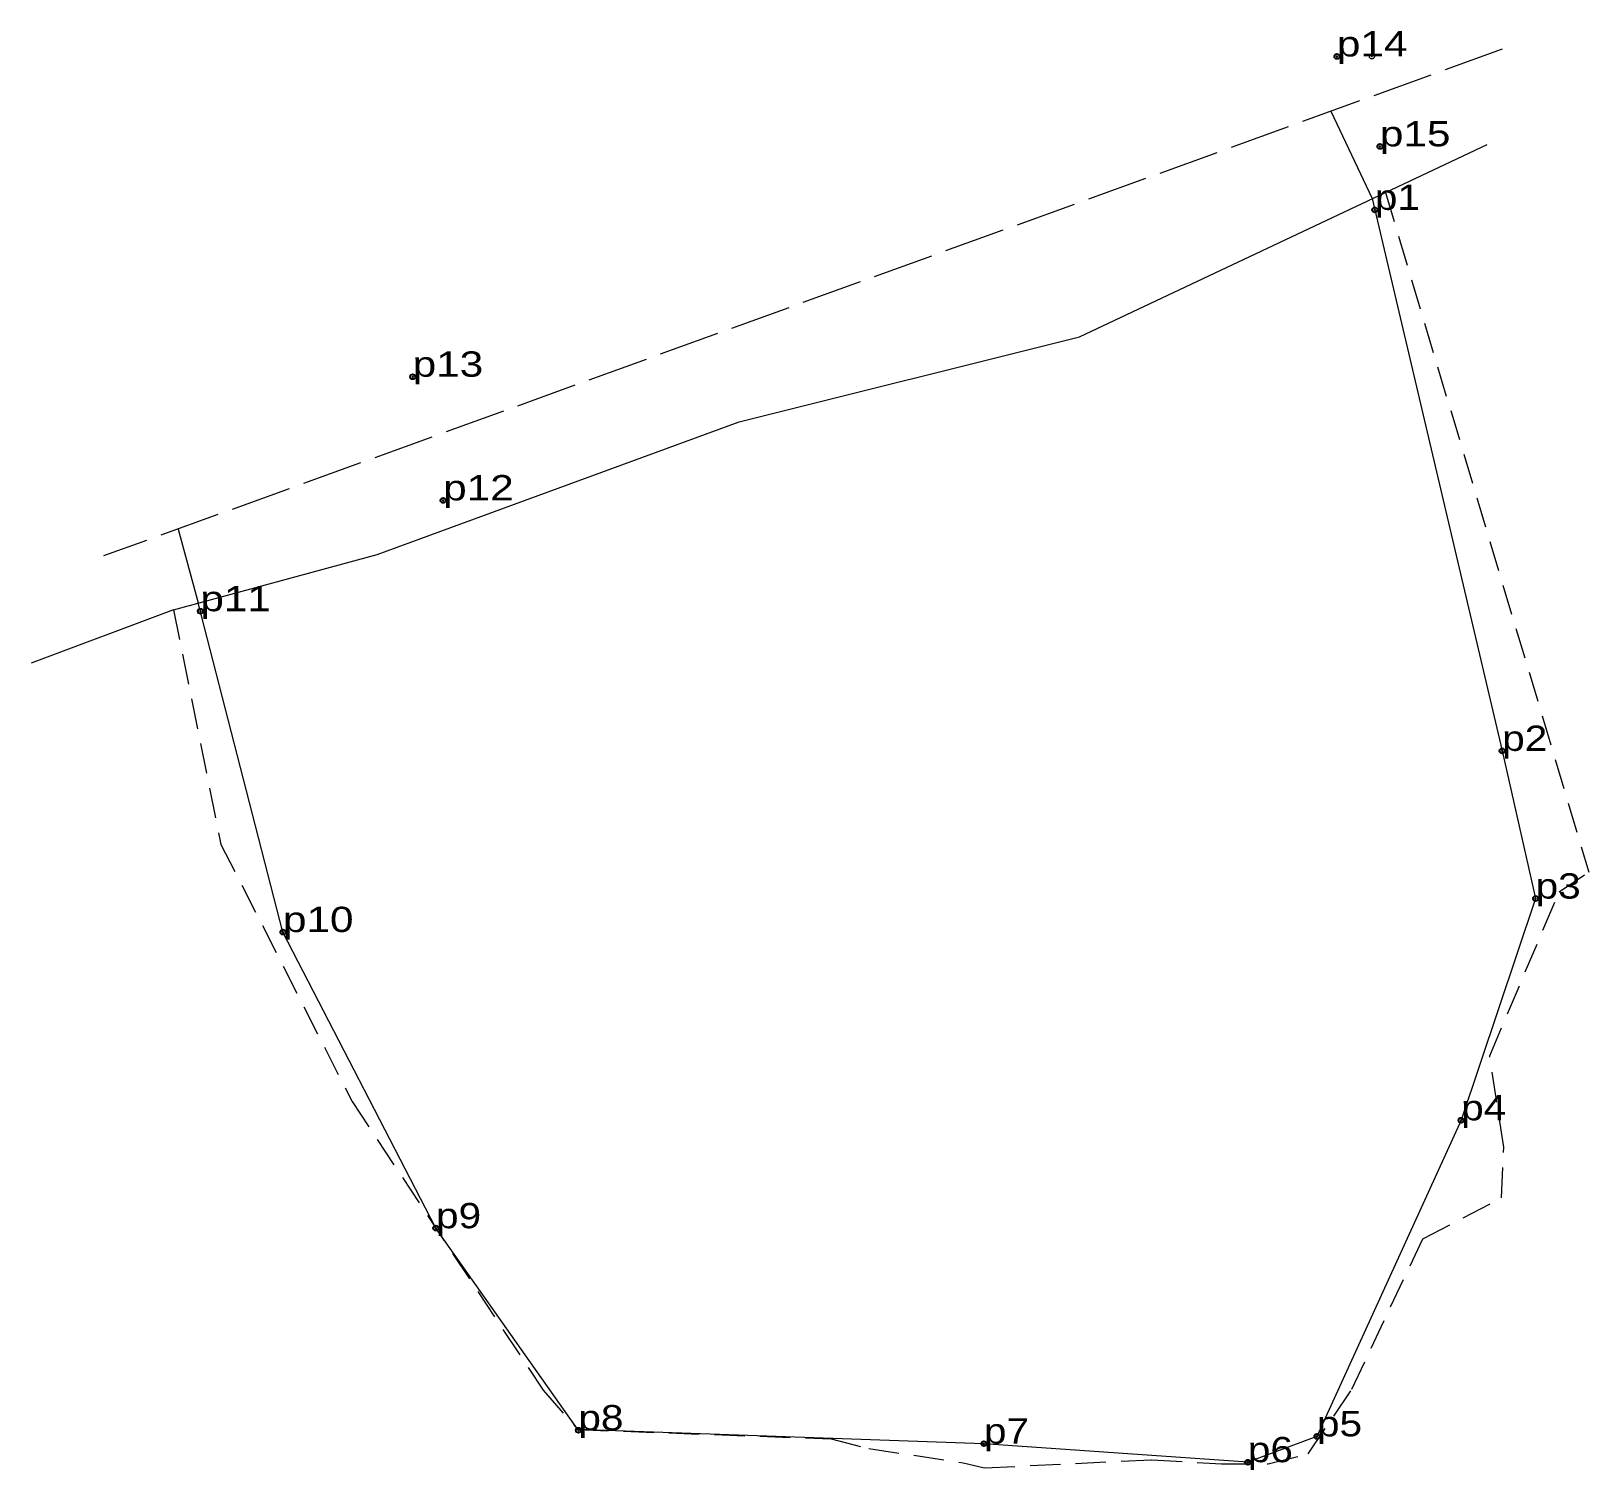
# Model space of a CAD drawing. Header units: metres. Extents: x 541610 to 541721, y 1835484 to 1835586.
import ezdxf

# ---------------------------------------------------------------- set-up
doc = ezdxf.new("R2010")
doc.units = ezdxf.units.M
doc.header["$LTSCALE"] = 0.72
doc.header["$PDMODE"] = 32
doc.header["$PDSIZE"] = 0.36
doc.linetypes.add('LONG_DASHED', pattern=[7.5, 6, -1.5])
doc.linetypes.add('MEDIUM_DASHED', pattern=[4.5, 3, -1.5])
for name, color, linetype, lineweight in [('10', 7, 'MEDIUM_DASHED', 13), ('27', 7, 'Continuous', 13), ('36', 7, 'Continuous', 13)]:
    doc.layers.add(name, color=color, linetype=linetype, lineweight=lineweight)
doc.layers.add('12', color=7, linetype='Continuous')
doc.layers.add('7', color=7, linetype='Continuous')

msp = doc.modelspace()

# ---------------------------------------------------------------- linework, layer by layer
at = {"layer": '10'}
msp.add_line((541706.07, 1835574.96), (541720.55, 1835526.6), dxfattribs=at)
at = {"layer": '10', "linetype": 'Continuous'}
msp.add_lwpolyline([(541619.83, 1835545.27), (541634.32, 1835549.19), (541660.09, 1835558.63), (541684.3, 1835564.69), (541706.07, 1835574.96), (541713.31, 1835578.37)], dxfattribs=at)
at = {"layer": '10'}
for points in [[(541619.83, 1835545.27), (541623.21, 1835528.56), (541632.54, 1835510.26), (541646.14, 1835489.72), (541648.61, 1835486.92)], [(541669.31, 1835485.58), (541676.02, 1835484.56), (541677.55, 1835484.2), (541689.45, 1835484.78), (541694.41, 1835484.48), (541697.74, 1835484.49), (541700.58, 1835485.2), (541703.68, 1835489.79), (541708.73, 1835500.5), (541714.33, 1835503.41), (541714.5, 1835507.02), (541713.5, 1835513.52), (541718.44, 1835525.2), (541720.55, 1835526.6)], [(541648.61, 1835486.92), (541666.63, 1835486.26), (541669.31, 1835485.58)]]:
    msp.add_lwpolyline(points, dxfattribs=at)
at = {"layer": '27'}
msp.add_line((541619.83, 1835545.27), (541609.7, 1835541.47), dxfattribs=at)
at = {"layer": '36', "linetype": 'LONG_DASHED'}
msp.add_line((541714.38, 1835585.15), (541614.86, 1835549.09), dxfattribs=at)
at = {"layer": '36'}
for p, q in [((541702.2, 1835580.74), (541705.13, 1835574.52)), ((541620.17, 1835551.01), (541621.59, 1835545.75))]:
    msp.add_line(p, q, dxfattribs=at)
msp.add_lwpolyline([(541705.13, 1835574.52), (541714.38, 1835535.22), (541716.76, 1835524.71), (541711.46, 1835508.93), (541701.2, 1835486.44), (541696.28, 1835484.6), (541677.5, 1835485.92), (541648.61, 1835486.92), (541638.51, 1835501.25), (541627.62, 1835522.33), (541621.59, 1835545.75)], dxfattribs=at)
msp.add_point((541705.11, 1835584.64), dxfattribs=at)
at = {"layer": '7'}
for p in [(541702.62, 1835584.64), (541705.68, 1835578.24), (541705.32, 1835573.72), (541636.85, 1835561.85), (541639.02, 1835553.05), (541621.74, 1835545.16), (541714.38, 1835535.22), (541716.76, 1835524.71), (541627.62, 1835522.33), (541711.46, 1835508.93), (541638.5, 1835501.26), (541648.64, 1835486.87), (541701.2, 1835486.44), (541677.5, 1835485.92), (541696.28, 1835484.6)]:
    msp.add_point(p, dxfattribs=at)

# ---------------------------------------------------------------- texts
at = {"layer": '12'}
for s, width, p in [('p14', 1.25, (541702.62, 1835584.64)), ('p15', 1.25, (541705.68, 1835578.24)), ('p1', 1.2, (541705.32, 1835573.72)), ('p13', 1.25, (541636.85, 1835561.85)), ('p12', 1.25, (541639.02, 1835553.05)), ('p11', 1.25, (541621.74, 1835545.16)), ('p2', 1.2, (541714.38, 1835535.22)), ('p3', 1.2, (541716.76, 1835524.71)), ('p10', 1.25, (541627.62, 1835522.33)), ('p4', 1.2, (541711.46, 1835508.93)), ('p9', 1.2, (541638.51, 1835501.25)), ('p8', 1.2, (541648.64, 1835486.87)), ('p7', 1.2, (541677.5, 1835485.92)), ('p5', 1.2, (541701.2, 1835486.44)), ('p6', 1.2, (541696.28, 1835484.6))]:
    msp.add_text(s, height=1.8, dxfattribs=dict(at, width=width)).set_placement(p)

doc.saveas('drawing.dxf')
